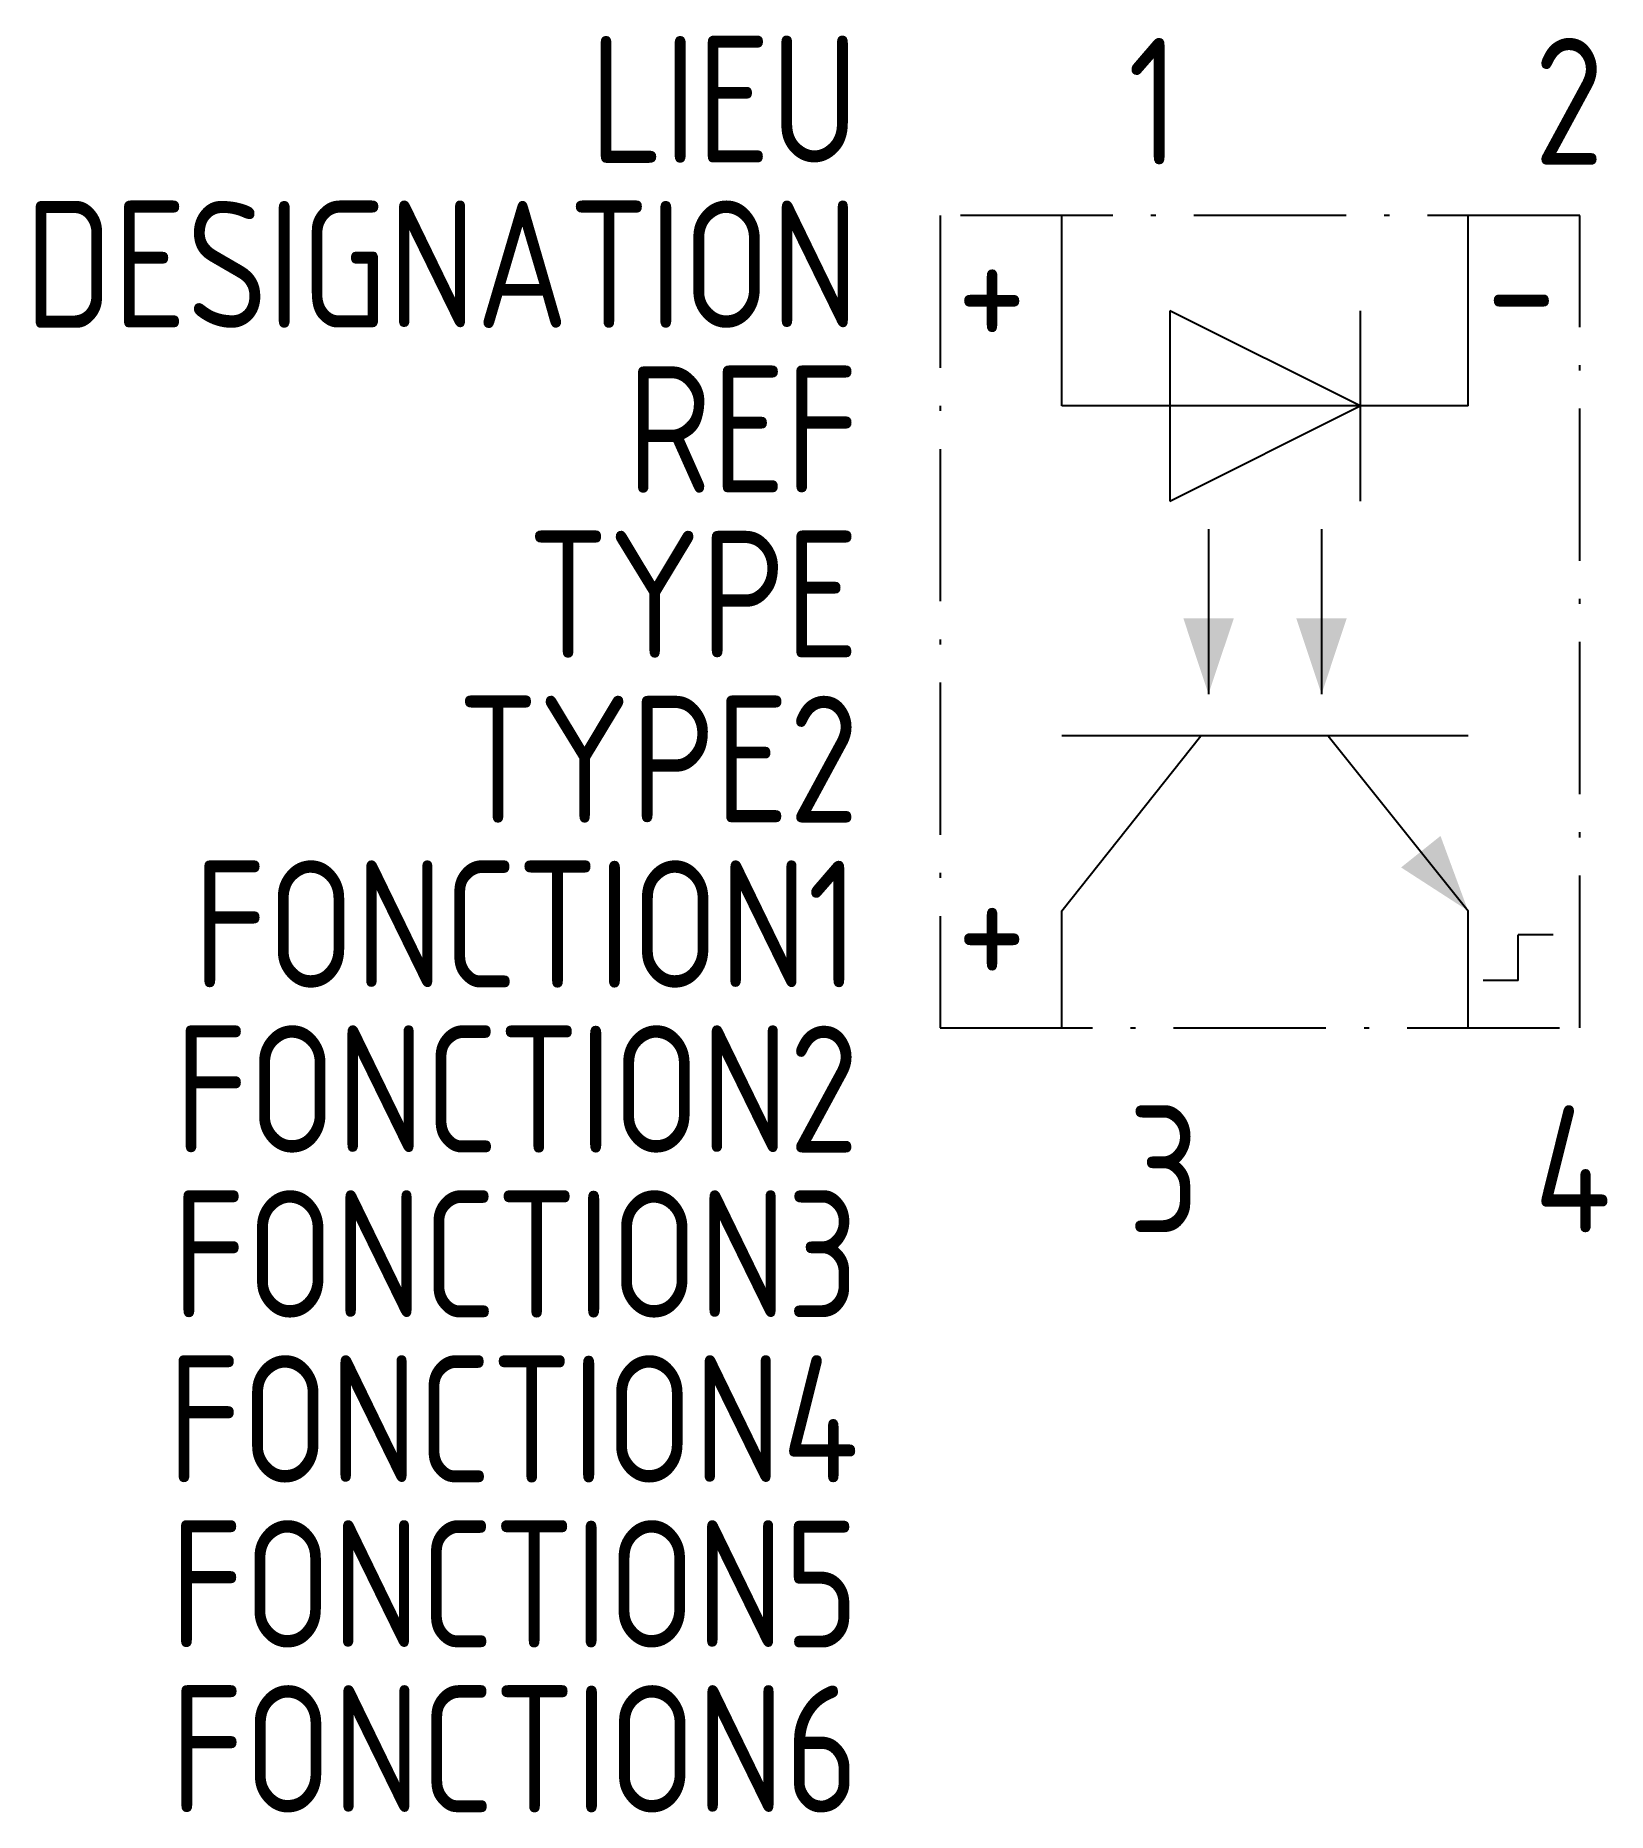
# Model space of a CAD drawing. Extents: x -1604.9 to -1573.9, y -911.1 to -876.
import ezdxf
from ezdxf.enums import TextEntityAlignment as Align

# ---------------------------------------------------------------- set-up
doc = ezdxf.new("R2010")
doc.units = 0
doc.linetypes.add('ACAD_ISO10W100', pattern=[18, 12, -3, 0, -3])
for name, color, linetype in [('SYMB_BOITE', 6, 'ACAD_ISO10W100'), ('SYMB_FIL_FIN', 1, 'CONTINUOUS'), ('SYMB_REF_CONTACT', 2, 'CONTINUOUS'), ('SYMB_TXT_CONTACT', 2, 'CONTINUOUS'), ('SYMB_TXT_NOM', 3, 'CONTINUOUS')]:
    doc.layers.add(name, color=color, linetype=linetype)
doc.styles.add('NET2_5', font='isocp.shx', dxfattribs={"width": 0.9, "height": 2.5})

msp = doc.modelspace()

# ---------------------------------------------------------------- linework, layer by layer
at = {"layer": 'SYMB_BOITE', "ltscale": 0.25}
msp.add_lwpolyline([(-1587.034, -879.593), (-1587.034, -895.593), (-1574.434, -895.593), (-1574.434, -879.593)], close=True, dxfattribs=at)
at = {"layer": 'SYMB_FIL_FIN'}
for p, q in [((-1584.634, -883.343), (-1584.634, -879.593)), ((-1576.634, -883.343), (-1576.634, -879.593)), ((-1578.759, -883.343), (-1582.509, -881.468)), ((-1582.509, -881.468), (-1582.509, -885.218)), ((-1578.759, -881.468), (-1578.759, -885.218)), ((-1576.634, -883.343), (-1584.634, -883.343)), ((-1582.509, -885.218), (-1578.759, -883.343)), ((-1581.748, -885.77), (-1581.748, -889.02)), ((-1579.52, -885.77), (-1579.52, -889.02)), ((-1584.634, -893.29), (-1581.899, -889.843)), ((-1576.634, -889.843), (-1584.634, -889.843)), ((-1579.393, -889.843), (-1576.634, -893.29)), ((-1584.634, -895.593), (-1584.634, -893.29)), ((-1576.634, -895.593), (-1576.634, -893.29))]:
    msp.add_line(p, q, dxfattribs=at)
for points in [[(-1581.748, -889.02), (-1582.243, -887.527), (-1581.249, -887.529)], [(-1579.52, -889.02), (-1579.025, -887.527), (-1580.019, -887.529)], [(-1576.634, -893.29), (-1577.178, -891.815), (-1577.954, -892.436)]]:
    msp.add_solid(points, dxfattribs=at)
at = {"layer": 'SYMB_TXT_CONTACT'}
for p, q in [((-1574.959, -893.764), (-1575.646, -893.764)), ((-1575.646, -894.664), (-1575.646, -893.764)), ((-1575.646, -894.664), (-1576.334, -894.664))]:
    msp.add_line(p, q, dxfattribs=at)

# ---------------------------------------------------------------- texts
at = {"layer": 'SYMB_REF_CONTACT', "style": 'NET2_5', "width": 0.9, "flags": 8}
msp.add_attdef('REF', text='', height=2.5, dxfattribs=at).set_placement((-1588.634, -885.054), align=Align.RIGHT)
at = {"layer": 'SYMB_TXT_CONTACT', "style": 'NET2_5', "width": 0.9}
for s, p in [('+', (-1586.705, -882.259)), ('-', (-1576.273, -882.259)), ('+', (-1586.705, -894.837))]:
    msp.add_text(s, height=2.5, dxfattribs=at).set_placement(p)
at = {"layer": 'SYMB_TXT_CONTACT', "style": 'NET2_5', "width": 0.9, "flags": 8}
for tag, p in [('1', (-1583.336, -878.593)), ('2', (-1575.336, -878.593)), ('3', (-1583.336, -899.629)), ('4', (-1575.336, -899.629))]:
    msp.add_attdef(tag, p, '', height=2.5, dxfattribs=at)
at = {"layer": 'SYMB_TXT_NOM', "style": 'NET2_5', "width": 0.9, "flags": 8}
for tag, text, p in [('LIEU', '', (-1588.634, -878.554)), ('DESIGNATION', 'B?', (-1588.634, -881.804)), ('TYPE', '', (-1588.634, -888.304)), ('TYPE2', '', (-1588.634, -891.554)), ('FONCTION1', '', (-1588.634, -894.804)), ('FONCTION2', '', (-1588.634, -898.054)), ('FONCTION3', '', (-1588.634, -901.304)), ('FONCTION4', '', (-1588.634, -904.554)), ('FONCTION5', '', (-1588.634, -907.804)), ('FONCTION6', '', (-1588.634, -911.054))]:
    msp.add_attdef(tag, text=text, height=2.5, dxfattribs=at).set_placement(p, align=Align.RIGHT)

doc.saveas('drawing.dxf')
